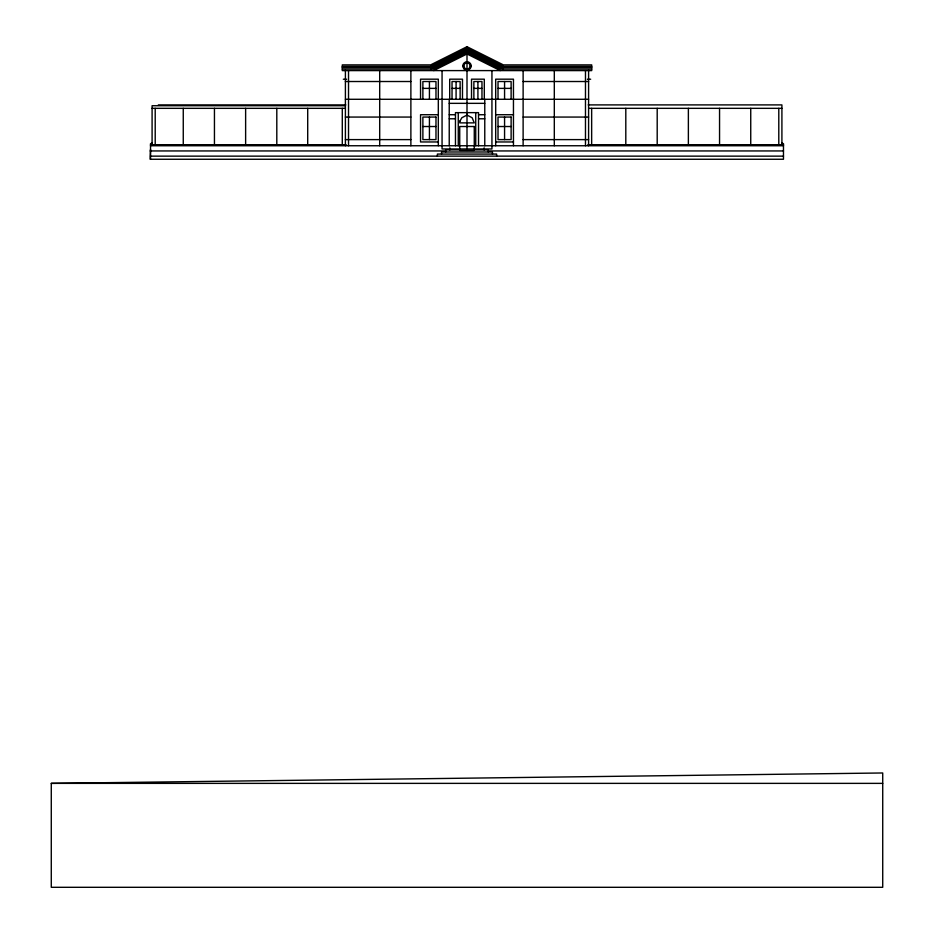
<?xml version="1.0" encoding="UTF-8"?>
<svg xmlns="http://www.w3.org/2000/svg" width="934" height="934" viewBox="0 0 934 934"><rect width="100%" height="100%" fill="white"/><g stroke="black" fill="none" stroke-linecap="round" stroke-linejoin="round"><path stroke-width="1.4" d="M430.621 66.442L467 48.264L503.379 66.442M591.712 66.442L500.262 66.442L467 49.817L433.738 66.442L342.288 66.442M430.621 69.046L467 50.856L503.379 69.046M591.712 69.046L500.262 69.046L467 52.421L433.738 69.046L342.288 69.046M433.738 70.599L467 53.974L500.262 70.599M152.09 143.147L150.526 143.673L150.526 159.259M51.277 783.369L882.723 772.978L882.723 887.3L51.277 887.3L51.277 783.369L882.723 783.369M342.288 67.481L430.621 67.481L467 49.304L503.379 67.481L591.712 67.481M343.327 79.227L346.642 79.227M587.358 79.227L590.673 79.227M345.405 81.515L410.878 81.515M523.122 81.515L588.595 81.515M422.88 88.38L435.98 88.38M452.033 88.38L460.135 88.38M473.865 88.38L481.967 88.38M498.02 88.38L511.12 88.38M345.405 99.284L588.595 99.284M449.231 103.347L484.769 103.347M158.325 104.9L345.825 104.9M588.187 104.9L781.91 104.9L781.91 144.712M345.405 105.729L152.09 105.729L152.09 144.712M152.09 108.332L345.405 108.332M588.595 108.332L781.91 108.332M438.315 114.719L420.545 114.719L420.545 141.956L438.315 141.956M449.231 114.719L455.465 114.719M478.535 114.719L484.769 114.719M495.685 114.719L513.455 114.719M345.405 117.065L410.878 117.065M523.122 117.065L588.595 117.065M449.231 118.781L455.465 118.781M478.535 118.781L484.769 118.781M422.88 126.522L435.98 126.522M498.02 126.522L511.12 126.522M345.405 139.61L410.878 139.61M523.122 139.61L588.595 139.61M495.685 141.956L513.455 141.956M150.526 144.712L345.965 144.712M588.035 144.712L783.474 144.712M150.526 145.225L345.965 145.225M588.035 145.225L783.474 145.225M150.526 145.751L783.474 145.751M150.526 149.382L150.211 159.259L783.474 159.259L783.474 143.673L781.91 143.147M459.902 149.907L445.693 149.907L445.693 151.985M474.098 149.907L488.307 149.907L488.307 151.985M150.211 150.946L445.693 150.946M488.307 150.946L783.474 150.946M150.526 156.141L783.474 156.141M467 53.974L467 150.421M778.793 108.332L778.793 144.712M750.738 108.332L750.738 144.712M719.554 108.332L719.554 144.712M688.37 108.332L688.37 144.712M657.197 108.332L657.197 144.712M625.803 108.332L625.803 144.712M591.654 108.332L591.654 144.712M588.595 70.085L588.595 145.751M585.478 70.599L585.478 145.751M554.306 70.599L554.306 145.751M523.122 70.599L523.122 145.751M513.455 145.751L513.455 79.18L495.685 79.18L495.685 145.751M511.12 99.284L511.12 81.515L498.02 81.515L498.02 99.284M504.57 81.515L504.57 99.284M504.57 117.065L504.57 139.61M496.619 156.141L496.619 154.063L437.381 154.063L437.381 156.141M492.463 154.063L492.463 151.985L441.537 151.985L441.537 154.063M491.938 70.599L491.938 148.973L442.062 148.973L442.062 70.599M484.769 99.284L484.769 145.751M484.302 99.284L484.302 79.18L471.518 79.18L471.518 99.284M484.151 147.829L484.151 149.907M481.967 99.284L481.967 81.515L473.865 81.515L473.865 99.284M478.535 145.751L478.535 112.64L455.465 112.64L455.465 145.751M477.916 81.515L477.916 99.284M475.733 112.64L475.733 145.751M467 48.264L467 49.817M467 50.856L467 52.421M462.482 99.284L462.482 79.18L449.698 79.18L449.698 99.284M460.135 99.284L460.135 81.515L452.033 81.515L452.033 99.284M458.267 112.64L458.267 145.751M456.084 81.515L456.084 99.284M449.849 147.829L449.849 149.907M449.231 99.284L449.231 145.751M438.315 145.751L438.315 79.18L420.545 79.18L420.545 99.284M435.98 99.284L435.98 81.515L422.88 81.515L422.88 99.284M429.43 81.515L429.43 99.284M429.43 117.065L429.43 139.61M410.878 70.599L410.878 145.751M379.694 70.599L379.694 145.751M348.522 70.599L348.522 145.751M345.405 70.085L345.405 145.751M342.288 108.332L342.288 144.712M307.706 108.332L307.706 144.712M276.803 108.332L276.803 144.712M245.63 108.332L245.63 144.712M214.446 108.332L214.446 144.712M183.262 108.332L183.262 144.712M155.207 108.332L155.207 144.712M459.972 121L459.726 122.879L474.274 122.879L472.149 117.742L467 115.08L461.851 117.742L459.972 121M467 46.7L430.621 64.89L342.288 64.89L342.288 70.599L591.712 70.599L591.712 64.89L503.379 64.89L467 46.7M435.98 117.065L422.88 117.065L422.88 139.61L435.98 139.61L435.98 117.065M511.12 117.065L498.02 117.065L498.02 139.61L511.12 139.61L511.12 117.065M474.274 126.522L459.726 126.522L459.726 150.421L474.274 150.421L474.274 126.522M464.07 68.871A4.156 4.156 0 0 0 471.028 67.003A4.156 4.156 0 0 0 465.938 61.913A4.156 4.156 0 0 0 464.07 68.871M465.19 69.081A3.643 3.643 0 0 0 470.643 65.929A3.643 3.643 0 0 0 465.19 62.776A3.643 3.643 0 0 0 465.19 69.081M465.447 68.626A3.117 3.117 0 0 0 470.129 65.929A3.117 3.117 0 0 0 465.447 63.232A3.117 3.117 0 0 0 465.447 68.626"/></g></svg>
